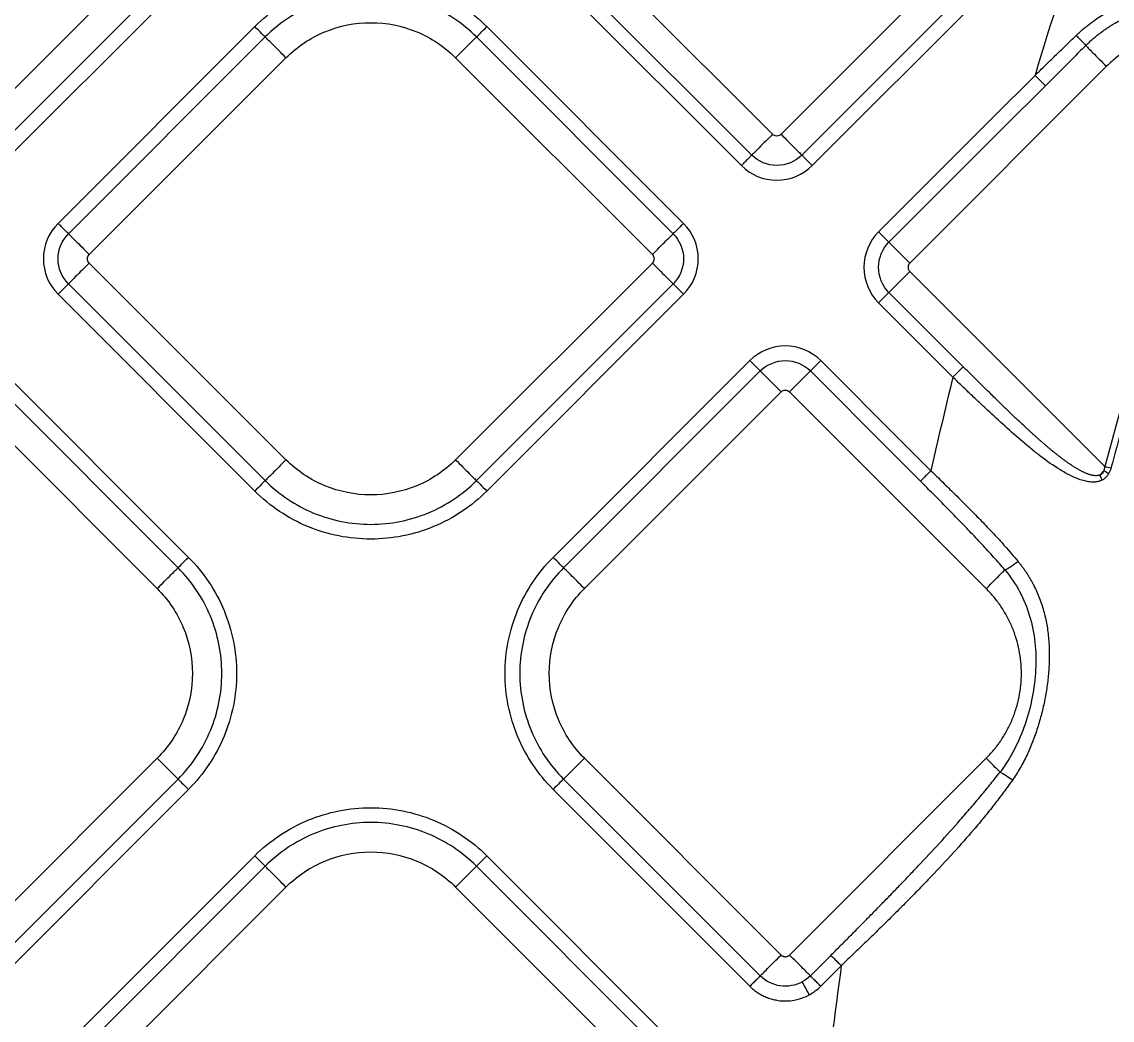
# Model space of a CAD drawing. Extents: x 525 to 613, y 487 to 635.
# Drawn here: x 576.06 to 579.712, y 548.177 to 551.52 of the extents above; entities that cross this region are included whole.
import ezdxf

# ---------------------------------------------------------------- set-up
doc = ezdxf.new("R2010")
doc.units = 0
doc.header["$MEASUREMENT"] = 0
doc.layers.add('1', color=4, linetype='Continuous')
doc.layers.add('STD TEST', color=3, linetype='Continuous')

# ---------------------------------------------------------------- blocks, each defined once
blk = doc.blocks.new('2023 VANGUARD')
at = {"layer": '1', "color": 3, "linetype": 'Continuous', "lineweight": 25}
for p, q in [((7.5823, -40.8893), (6.9235, -41.5481)), ((9.6147, -41.5482), (8.9559, -40.8893)), ((10.3018, -40.8893), (9.643, -41.5482)), ((6.9932, -41.6179), (7.652, -40.959)), ((8.8861, -40.9591), (9.545, -41.6179)), ((9.7127, -41.6179), (10.3715, -40.9591)), ((7.0281, -41.6527), (7.6869, -40.9939)), ((8.8513, -40.9939), (9.5101, -41.6528)), ((9.7476, -41.6528), (10.4064, -40.9939)), ((7.8805, -41.1874), (7.2216, -41.8463)), ((9.3166, -41.8463), (8.6578, -41.1874)), ((7.9153, -41.2223), (7.2565, -41.8811)), ((9.2817, -41.8811), (8.6229, -41.2223)), ((7.3262, -41.9509), (7.985, -41.292)), ((8.5532, -41.292), (9.212, -41.9509)), ((10.733, -41.3205), (10.0742, -41.9794)), ((10.4937, -41.3507), (10.3515, -41.4928)), ((10.5285, -41.3856), (10.3864, -41.5277)), ((10.3515, -41.4928), (9.9696, -41.8748)), ((10.3864, -41.5277), (10.0045, -41.9096)), ((7.985, -42.638), (7.3262, -41.9791)), ((9.212, -41.9791), (8.5532, -42.638)), ((10.0742, -42.0076), (10.7275, -42.6609)), ((7.2565, -42.0489), (7.9153, -42.7077)), ((8.6229, -42.7077), (9.2817, -42.0489)), ((7.2216, -42.0837), (7.8805, -42.7426)), ((8.6578, -42.7426), (9.3166, -42.0837)), ((10.0045, -42.0774), (10.1598, -42.2327)), ((9.9696, -42.1122), (10.125, -42.2676)), ((10.1598, -42.2327), (10.2534, -42.3263)), ((10.125, -42.2676), (10.2185, -42.3612)), ((7.6584, -42.9646), (6.9996, -42.3058)), ((9.5386, -42.3058), (8.8798, -42.9646)), ((10.0477, -42.5774), (9.7761, -42.3058)), ((7.6235, -42.9995), (6.9647, -42.3406)), ((9.5735, -42.3406), (8.9147, -42.9994)), ((10.0129, -42.6123), (9.7412, -42.3406)), ((6.895, -42.4104), (7.5538, -43.0692)), ((8.9844, -43.0692), (9.6432, -42.4103)), ((10.3303, -43.0692), (9.6715, -42.4103)), ((10.145, -42.6746), (10.0477, -42.5774)), ((10.1101, -42.7095), (10.0129, -42.6123)), ((7.5538, -43.6373), (6.895, -44.2962)), ((9.6432, -44.2961), (8.9844, -43.6373)), ((9.6715, -44.2961), (10.3303, -43.6373)), ((6.9647, -44.3659), (7.6235, -43.7071)), ((8.9147, -43.707), (9.5735, -44.3659)), ((6.9996, -44.4008), (7.6584, -43.7419)), ((8.8798, -43.7419), (9.5386, -44.4007)), ((7.8804, -43.9639), (7.2216, -44.6228)), ((9.3166, -44.6228), (8.6577, -43.9639)), ((7.9153, -43.9988), (7.2565, -44.6576)), ((9.2817, -44.6576), (8.6229, -43.9988)), ((7.3262, -44.7274), (7.985, -44.0685)), ((8.5531, -44.0685), (9.212, -44.7274)), ((9.7412, -44.3659), (9.8099, -44.2972)), ((9.7761, -44.4007), (9.8448, -44.332))]:
    blk.add_line(p, q, dxfattribs=at)
for points in [[(10.6594, -40.8282), (10.6015, -41.0021), (10.5463, -41.1763), (10.4937, -41.3507)], [(11.1734, -41.2345), (11.0047, -41.704), (10.856, -42.1795), (10.7275, -42.6609)], [(10.2186, -42.3612), (10.1931, -42.4656), (10.1686, -42.5701), (10.145, -42.6746)], [(10.7243, -42.6752), (10.7215, -42.6817), (10.7167, -42.6866), (10.7103, -42.6892)], [(10.7103, -42.6892), (10.7149, -42.6846), (10.7196, -42.6799), (10.7243, -42.6752)], [(10.7187, -42.7057), (10.7163, -42.7002), (10.7134, -42.6945), (10.7103, -42.6892)], [(10.7403, -42.6849), (10.7354, -42.6817), (10.7299, -42.6784), (10.7243, -42.6752)], [(10.7478, -42.6664), (10.7415, -42.6647), (10.7344, -42.6628), (10.7275, -42.6609)], [(9.8448, -44.332), (9.8113, -44.5762), (9.7825, -44.8204), (9.7583, -45.0645)], [(9.7412, -44.3659), (9.7331, -44.3739), (9.7241, -44.3807), (9.7141, -44.3861)], [(9.7377, -44.4294), (9.7518, -44.4217), (9.7646, -44.4122), (9.7761, -44.4007)]]:
    blk.add_open_spline(points, degree=3, dxfattribs=at)
for points, knots in [([(7.8805, -41.1874), (7.9313, -41.1366), (7.9923, -41.0958), (8.1252, -41.0408), (8.1972, -41.0265), (8.3411, -41.0265), (8.413, -41.0408), (8.5459, -41.0958), (8.6069, -41.1366), (8.6578, -41.1874)], [0, 0, 0, 0, 0.25, 0.25, 0.5, 0.5, 0.75, 0.75, 1, 1, 1, 1]), ([(8.6229, -41.2223), (8.5766, -41.176), (8.5211, -41.1389), (8.4001, -41.0888), (8.3346, -41.0758), (8.2036, -41.0758), (8.1381, -41.0888), (8.0171, -41.1389), (7.9616, -41.176), (7.9153, -41.2223)], [0, 0, 0, 0, 0.25, 0.25, 0.5, 0.5, 0.75, 0.75, 1, 1, 1, 1]), ([(10.6315, -41.2172), (10.6351, -41.2138), (10.6422, -41.207), (10.6532, -41.1973), (10.6644, -41.1879), (10.6759, -41.1788), (10.6877, -41.17), (10.7077, -41.1559), (10.7366, -41.1378), (10.7758, -41.1179), (10.8162, -41.1014), (10.8716, -41.0844), (10.9432, -41.073), (11.0154, -41.0764), (11.0704, -41.09), (11.11, -41.1064), (11.1455, -41.1287), (11.1705, -41.1541), (11.1853, -41.1775), (11.192, -41.1943), (11.1949, -41.2083), (11.1956, -41.2181), (11.1951, -41.2268), (11.1939, -41.2341), (11.1924, -41.2388), (11.1917, -41.2411)], [0, 0, 0, 0, 0.020871, 0.041709, 0.062531, 0.083354, 0.104194, 0.125068, 0.187387, 0.24964, 0.312364, 0.373896, 0.498092, 0.623071, 0.68676, 0.747971, 0.81371, 0.873646, 0.906473, 0.936641, 0.952774, 0.968298, 0.979196, 0.98971, 1, 1, 1, 1]), ([(10.6635, -41.251), (10.6668, -41.2478), (10.6734, -41.2414), (10.6837, -41.2321), (10.6941, -41.223), (10.7049, -41.2143), (10.7159, -41.2059), (10.7271, -41.1978), (10.7385, -41.19), (10.7502, -41.1826), (10.7621, -41.1755), (10.7741, -41.1687), (10.7913, -41.1598), (10.8183, -41.1473), (10.8538, -41.1344), (10.8928, -41.1242), (10.9177, -41.1201), (10.9303, -41.1186), (10.9305, -41.1186), (10.9308, -41.1186), (10.9312, -41.1185), (10.9317, -41.1185), (10.9323, -41.1184), (10.9331, -41.1183), (10.9339, -41.1182), (10.9349, -41.1181), (10.936, -41.118), (10.9372, -41.1179), (10.9385, -41.1178), (10.9399, -41.1176), (10.9414, -41.1175), (10.943, -41.1173), (10.9448, -41.1172), (10.9467, -41.1171), (10.9486, -41.1169), (10.9507, -41.1168), (10.9529, -41.1166), (10.9552, -41.1165), (10.9577, -41.1164), (10.9602, -41.1163), (10.9628, -41.1162), (10.9656, -41.1161), (10.9685, -41.1161), (10.9714, -41.116), (10.9745, -41.116), (10.9777, -41.116), (10.981, -41.1161), (10.9844, -41.1162), (10.988, -41.1163), (10.9916, -41.1164), (10.9953, -41.1166), (10.9992, -41.1169), (11.0031, -41.1172), (11.0072, -41.1176), (11.0114, -41.118), (11.0157, -41.1185), (11.0201, -41.119), (11.0245, -41.1197), (11.0291, -41.1204), (11.0338, -41.1212), (11.0385, -41.1221), (11.0434, -41.1231), (11.0483, -41.1242), (11.0533, -41.1254), (11.0583, -41.1268), (11.0635, -41.1282), (11.0687, -41.1298), (11.074, -41.1315), (11.0793, -41.1334), (11.0847, -41.1354), (11.0901, -41.1376), (11.0956, -41.14), (11.101, -41.1426), (11.1066, -41.1453), (11.1121, -41.1482), (11.1175, -41.1514), (11.123, -41.1548), (11.1284, -41.1584), (11.1337, -41.1622), (11.1389, -41.1663), (11.1439, -41.1706), (11.1488, -41.1752), (11.1536, -41.1801), (11.158, -41.1853), (11.1622, -41.1907), (11.1659, -41.1965), (11.1692, -41.2024), (11.1719, -41.2087), (11.1739, -41.2151), (11.1749, -41.2216), (11.175, -41.2282), (11.1739, -41.2324), (11.1734, -41.2345)], [0, 0, 0, 0, 0.022662, 0.045332, 0.068008, 0.090688, 0.11337, 0.136052, 0.158733, 0.181412, 0.204087, 0.22676, 0.24943, 0.299064, 0.373375, 0.435501, 0.498007, 0.498118, 0.498416, 0.498901, 0.499573, 0.500433, 0.50148, 0.502714, 0.504135, 0.505744, 0.50754, 0.509523, 0.511693, 0.51405, 0.516593, 0.519321, 0.522235, 0.525334, 0.528618, 0.532086, 0.535738, 0.539575, 0.543595, 0.5478, 0.552188, 0.556759, 0.561515, 0.566454, 0.571577, 0.576884, 0.582376, 0.588052, 0.593915, 0.599964, 0.6062, 0.612624, 0.619238, 0.626043, 0.63304, 0.640233, 0.647612, 0.655169, 0.662905, 0.670818, 0.678907, 0.687172, 0.695613, 0.70423, 0.713021, 0.721988, 0.731131, 0.74045, 0.749946, 0.759622, 0.769478, 0.779518, 0.789736, 0.80012, 0.81066, 0.821345, 0.832164, 0.843106, 0.854162, 0.865324, 0.876584, 0.887939, 0.899394, 0.91093, 0.922478, 0.933981, 0.94539, 0.956691, 0.967843, 0.978754, 0.989424, 1, 1, 1, 1]), ([(7.9153, -41.2223), (7.9139, -41.2209), (7.9096, -41.2166), (7.897, -41.2039), (7.8887, -41.1957), (7.8805, -41.1874)], [0, 0, 0, 0, 0.5, 0.5, 1, 1, 1, 1]), ([(7.985, -41.292), (8.0222, -41.2548), (8.0668, -41.2251), (8.164, -41.1848), (8.2165, -41.1744), (8.3217, -41.1744), (8.3743, -41.1848), (8.4714, -41.2251), (8.516, -41.2548), (8.5532, -41.292)], [0, 0, 0, 0, 0.25, 0.25, 0.5, 0.5, 0.75, 0.75, 1, 1, 1, 1]), ([(8.6229, -41.2223), (8.6243, -41.2209), (8.6286, -41.2166), (8.6413, -41.2039), (8.6495, -41.1957), (8.6578, -41.1874)], [0, 0, 0, 0, 0.5, 0.5, 1, 1, 1, 1]), ([(7.985, -41.292), (7.9768, -41.2838), (7.9685, -41.2755), (7.953, -41.26), (7.9457, -41.2527), (7.9331, -41.2401), (7.9277, -41.2347), (7.9195, -41.2265), (7.9167, -41.2237), (7.9153, -41.2223)], [0, 0, 0, 0, 0.25, 0.25, 0.5, 0.5, 0.75, 0.75, 1, 1, 1, 1]), ([(8.5532, -41.292), (8.5614, -41.2838), (8.5697, -41.2755), (8.5852, -41.26), (8.5925, -41.2527), (8.6051, -41.2401), (8.6105, -41.2347), (8.6187, -41.2265), (8.6215, -41.2237), (8.6229, -41.2223)], [0, 0, 0, 0, 0.25, 0.25, 0.5, 0.5, 0.75, 0.75, 1, 1, 1, 1]), ([(10.4937, -41.3507), (10.5049, -41.3398), (10.5275, -41.3178), (10.5618, -41.2846), (10.5965, -41.251), (10.6198, -41.2285), (10.6315, -41.2172)], [0, 0, 0, 0, 0.2449757, 0.4933003, 0.7449748, 1, 1, 1, 1]), ([(10.6315, -41.2172), (10.6352, -41.2208), (10.6389, -41.2247), (10.6462, -41.2322), (10.6497, -41.2358), (10.6556, -41.2421), (10.6581, -41.2448), (10.6618, -41.2489), (10.6629, -41.2503), (10.6635, -41.251)], [0, 0, 0, 0, 0.25, 0.25, 0.5, 0.5, 0.75, 0.75, 1, 1, 1, 1]), ([(11.1734, -41.2345), (11.1693, -41.2328), (11.1611, -41.2295), (11.1486, -41.2249), (11.1361, -41.2208), (11.1234, -41.2171), (11.1107, -41.2138), (11.0978, -41.211), (11.0848, -41.2085), (11.0717, -41.2065), (11.0432, -41.2031), (10.999, -41.2018), (10.9398, -41.2089), (10.8822, -41.2246), (10.8385, -41.2439), (10.8075, -41.2616), (10.7875, -41.2746), (10.7685, -41.2887), (10.7502, -41.304), (10.7387, -41.315), (10.733, -41.3205)], [0, 0, 0, 0, 0.027927, 0.05575, 0.083498, 0.111201, 0.138891, 0.166597, 0.194349, 0.222179, 0.250115, 0.375041, 0.500012, 0.624938, 0.74991, 0.800097, 0.850023, 0.899864, 0.949798, 1, 1, 1, 1]), ([(10.6635, -41.251), (10.6484, -41.2661), (10.6183, -41.296), (10.5733, -41.3409), (10.5434, -41.3707), (10.5285, -41.3856)], [0, 0, 0, 0, 0.33568, 0.66901, 1, 1, 1, 1]), ([(10.6635, -41.251), (10.665, -41.2525), (10.6679, -41.2554), (10.6762, -41.2637), (10.6816, -41.2691), (10.6941, -41.2817), (10.7013, -41.2888), (10.7167, -41.3042), (10.7248, -41.3124), (10.733, -41.3205)], [0, 0, 0, 0, 0.25, 0.25, 0.5, 0.5, 0.75, 0.75, 1, 1, 1, 1]), ([(11.1917, -41.2411), (11.1824, -41.2671), (11.1635, -41.32), (11.1352, -41.4011), (11.1062, -41.4851), (11.0767, -41.572), (11.0467, -41.662), (11.0163, -41.755), (10.9855, -41.851), (10.9501, -41.9637), (10.9106, -42.0921), (10.868, -42.2355), (10.8266, -42.3789), (10.7864, -42.5225), (10.7607, -42.6184), (10.7478, -42.6664)], [0, 0, 0, 0, 0.055464, 0.112947, 0.172446, 0.233954, 0.297469, 0.362986, 0.430498, 0.500001, 0.600307, 0.700456, 0.800451, 0.900298, 1, 1, 1, 1]), ([(10.4937, -41.3507), (10.4975, -41.3545), (10.5015, -41.3585), (10.5094, -41.3664), (10.5132, -41.3702), (10.5198, -41.3768), (10.5226, -41.3796), (10.5266, -41.3836), (10.5279, -41.3849), (10.5285, -41.3856)], [0, 0, 0, 0, 0.25, 0.25, 0.5, 0.5, 0.75, 0.75, 1, 1, 1, 1]), ([(9.6147, -41.5482), (9.6073, -41.5556), (9.5994, -41.5635), (9.5838, -41.579), (9.5762, -41.5866), (9.563, -41.5999), (9.5573, -41.6056), (9.549, -41.6139), (9.5463, -41.6166), (9.545, -41.6179)], [0, 0, 0, 0, 0.25, 0.25, 0.5, 0.5, 0.75, 0.75, 1, 1, 1, 1]), ([(9.643, -41.5482), (9.6393, -41.5519), (9.6341, -41.554), (9.6236, -41.554), (9.6184, -41.5519), (9.6147, -41.5482)], [0, 0, 0, 0, 0.5, 0.5, 1, 1, 1, 1]), ([(9.643, -41.5482), (9.6512, -41.5564), (9.6595, -41.5647), (9.675, -41.5802), (9.6823, -41.5875), (9.6949, -41.6001), (9.7003, -41.6055), (9.7085, -41.6137), (9.7113, -41.6165), (9.7127, -41.6179)], [0, 0, 0, 0, 0.25, 0.25, 0.5, 0.5, 0.75, 0.75, 1, 1, 1, 1]), ([(9.545, -41.6179), (9.5443, -41.6185), (9.543, -41.6198), (9.539, -41.6239), (9.5362, -41.6266), (9.5296, -41.6332), (9.5258, -41.637), (9.518, -41.6449), (9.5139, -41.6489), (9.5101, -41.6528)], [0, 0, 0, 0, 0.25, 0.25, 0.5, 0.5, 0.75, 0.75, 1, 1, 1, 1]), ([(9.7127, -41.6179), (9.6907, -41.6399), (9.6601, -41.6526), (9.5975, -41.6526), (9.5671, -41.64), (9.545, -41.6179)], [0, 0, 0, 0, 0.5, 0.5, 1, 1, 1, 1]), ([(9.7476, -41.6528), (9.7438, -41.6489), (9.7397, -41.6449), (9.7318, -41.637), (9.728, -41.6332), (9.7214, -41.6266), (9.7187, -41.6239), (9.7146, -41.6198), (9.7133, -41.6185), (9.7127, -41.6179)], [0, 0, 0, 0, 0.25, 0.25, 0.5, 0.5, 0.75, 0.75, 1, 1, 1, 1]), ([(9.5101, -41.6528), (9.5415, -41.6841), (9.5844, -41.7019), (9.6731, -41.7019), (9.7165, -41.6839), (9.7476, -41.6528)], [0, 0, 0, 0, 0.5, 0.5, 1, 1, 1, 1]), ([(7.2216, -41.8463), (7.1903, -41.8776), (7.1725, -41.9206), (7.1724, -42.0093), (7.1905, -42.0526), (7.2216, -42.0837)], [0, 0, 0, 0, 0.5, 0.5, 1, 1, 1, 1]), ([(7.2565, -41.8811), (7.2559, -41.8805), (7.2546, -41.8792), (7.2505, -41.8752), (7.2477, -41.8724), (7.2412, -41.8658), (7.2373, -41.862), (7.2295, -41.8541), (7.2254, -41.8501), (7.2216, -41.8463)], [0, 0, 0, 0, 0.25, 0.25, 0.5, 0.5, 0.75, 0.75, 1, 1, 1, 1]), ([(9.3166, -41.8463), (9.3128, -41.8501), (9.3087, -41.8541), (9.3009, -41.862), (9.2971, -41.8658), (9.2905, -41.8724), (9.2877, -41.8752), (9.2837, -41.8792), (9.2824, -41.8805), (9.2817, -41.8811)], [0, 0, 0, 0, 0.25, 0.25, 0.5, 0.5, 0.75, 0.75, 1, 1, 1, 1]), ([(9.3166, -42.0837), (9.348, -42.0524), (9.3658, -42.0094), (9.3658, -41.9207), (9.3477, -41.8774), (9.3166, -41.8463)], [0, 0, 0, 0, 0.5, 0.5, 1, 1, 1, 1]), ([(7.2565, -42.0489), (7.2345, -42.0269), (7.2217, -41.9963), (7.2218, -41.9336), (7.2343, -41.9033), (7.2565, -41.8811)], [0, 0, 0, 0, 0.5, 0.5, 1, 1, 1, 1]), ([(7.2565, -41.8811), (7.2579, -41.8825), (7.2607, -41.8853), (7.2689, -41.8935), (7.2742, -41.8989), (7.2869, -41.9115), (7.2941, -41.9188), (7.3097, -41.9343), (7.3179, -41.9426), (7.3262, -41.9509)], [0, 0, 0, 0, 0.25, 0.25, 0.5, 0.5, 0.75, 0.75, 1, 1, 1, 1]), ([(9.212, -41.9509), (9.2203, -41.9426), (9.2285, -41.9343), (9.2441, -41.9188), (9.2513, -41.9115), (9.264, -41.8989), (9.2693, -41.8935), (9.2775, -41.8853), (9.2804, -41.8825), (9.2817, -41.8811)], [0, 0, 0, 0, 0.25, 0.25, 0.5, 0.5, 0.75, 0.75, 1, 1, 1, 1]), ([(9.2817, -41.8811), (9.3037, -41.9031), (9.3165, -41.9337), (9.3165, -41.9964), (9.3039, -42.0267), (9.2817, -42.0489)], [0, 0, 0, 0, 0.5, 0.5, 1, 1, 1, 1]), ([(9.9696, -41.8748), (9.9382, -41.9061), (9.9204, -41.9491), (9.9204, -42.0378), (9.9385, -42.0811), (9.9696, -42.1122)], [0, 0, 0, 0, 0.5, 0.5, 1, 1, 1, 1]), ([(10.0045, -41.9096), (10.0038, -41.909), (10.0025, -41.9077), (9.9985, -41.9037), (9.9957, -41.9009), (9.9891, -41.8943), (9.9853, -41.8905), (9.9774, -41.8826), (9.9734, -41.8786), (9.9696, -41.8748)], [0, 0, 0, 0, 0.25, 0.25, 0.5, 0.5, 0.75, 0.75, 1, 1, 1, 1]), ([(10.0045, -42.0774), (9.9825, -42.0554), (9.9697, -42.0248), (9.9697, -41.9621), (9.9823, -41.9318), (10.0045, -41.9096)], [0, 0, 0, 0, 0.5, 0.5, 1, 1, 1, 1]), ([(10.0742, -41.9794), (10.0668, -41.972), (10.0589, -41.9641), (10.0433, -41.9485), (10.0357, -41.9409), (10.0224, -41.9276), (10.0168, -41.922), (10.0085, -41.9136), (10.0058, -41.9109), (10.0045, -41.9096)], [0, 0, 0, 0, 0.25, 0.25, 0.5, 0.5, 0.75, 0.75, 1, 1, 1, 1]), ([(7.3262, -41.9791), (7.3225, -41.9754), (7.3203, -41.9702), (7.3203, -41.9598), (7.3225, -41.9546), (7.3262, -41.9509)], [0, 0, 0, 0, 0.5, 0.5, 1, 1, 1, 1]), ([(9.212, -41.9509), (9.2157, -41.9546), (9.2179, -41.9598), (9.2179, -41.9702), (9.2157, -41.9754), (9.212, -41.9791)], [0, 0, 0, 0, 0.5, 0.5, 1, 1, 1, 1]), ([(7.3262, -41.9791), (7.3179, -41.9874), (7.3097, -41.9957), (7.2941, -42.0112), (7.2869, -42.0185), (7.2742, -42.0311), (7.2689, -42.0365), (7.2607, -42.0447), (7.2579, -42.0475), (7.2565, -42.0489)], [0, 0, 0, 0, 0.25, 0.25, 0.5, 0.5, 0.75, 0.75, 1, 1, 1, 1]), ([(9.212, -41.9791), (9.2194, -41.9865), (9.2273, -41.9944), (9.2429, -42.01), (9.2505, -42.0176), (9.2638, -42.0309), (9.2694, -42.0365), (9.2777, -42.0449), (9.2804, -42.0476), (9.2817, -42.0489)], [0, 0, 0, 0, 0.25, 0.25, 0.5, 0.5, 0.75, 0.75, 1, 1, 1, 1]), ([(10.0742, -41.9794), (10.0736, -41.98), (10.0724, -41.9813), (10.071, -41.9835), (10.0696, -41.9862), (10.0686, -41.9896), (10.0682, -41.9935), (10.0686, -41.9974), (10.0697, -42.0012), (10.0715, -42.0047), (10.0733, -42.0067), (10.0742, -42.0076)], [0, 0, 0, 0, 0.083478, 0.166388, 0.250171, 0.374789, 0.500105, 0.62472, 0.750039, 0.874841, 1, 1, 1, 1]), ([(10.0045, -42.0774), (10.0058, -42.0761), (10.0085, -42.0734), (10.0168, -42.065), (10.0224, -42.0594), (10.0357, -42.0461), (10.0433, -42.0385), (10.0589, -42.023), (10.0668, -42.015), (10.0742, -42.0076)], [0, 0, 0, 0, 0.25, 0.25, 0.5, 0.5, 0.75, 0.75, 1, 1, 1, 1]), ([(7.2216, -42.0837), (7.2254, -42.0799), (7.2295, -42.0759), (7.2373, -42.068), (7.2412, -42.0642), (7.2477, -42.0576), (7.2505, -42.0548), (7.2546, -42.0508), (7.2559, -42.0495), (7.2565, -42.0489)], [0, 0, 0, 0, 0.25, 0.25, 0.5, 0.5, 0.75, 0.75, 1, 1, 1, 1]), ([(9.2817, -42.0489), (9.2824, -42.0495), (9.2837, -42.0508), (9.2877, -42.0548), (9.2905, -42.0576), (9.2971, -42.0642), (9.3009, -42.068), (9.3087, -42.0759), (9.3128, -42.0799), (9.3166, -42.0837)], [0, 0, 0, 0, 0.25, 0.25, 0.5, 0.5, 0.75, 0.75, 1, 1, 1, 1]), ([(9.9696, -42.1122), (9.9734, -42.1084), (9.9774, -42.1044), (9.9853, -42.0965), (9.9891, -42.0927), (9.9957, -42.0861), (9.9985, -42.0834), (10.0025, -42.0793), (10.0038, -42.078), (10.0045, -42.0774)], [0, 0, 0, 0, 0.25, 0.25, 0.5, 0.5, 0.75, 0.75, 1, 1, 1, 1]), ([(9.7761, -42.3058), (9.7447, -42.2744), (9.7017, -42.2566), (9.6131, -42.2566), (9.5697, -42.2746), (9.5386, -42.3058)], [0, 0, 0, 0, 0.5, 0.5, 1, 1, 1, 1]), ([(9.5386, -42.3058), (9.5424, -42.3096), (9.5465, -42.3136), (9.5543, -42.3215), (9.5582, -42.3253), (9.5647, -42.3319), (9.5675, -42.3346), (9.5716, -42.3387), (9.5729, -42.34), (9.5735, -42.3406)], [0, 0, 0, 0, 0.25, 0.25, 0.5, 0.5, 0.75, 0.75, 1, 1, 1, 1]), ([(9.5735, -42.3406), (9.5955, -42.3186), (9.6261, -42.3059), (9.6887, -42.3059), (9.7191, -42.3185), (9.7412, -42.3406)], [0, 0, 0, 0, 0.5, 0.5, 1, 1, 1, 1]), ([(9.7412, -42.3406), (9.7418, -42.34), (9.7431, -42.3387), (9.7472, -42.3346), (9.75, -42.3319), (9.7565, -42.3253), (9.7604, -42.3215), (9.7682, -42.3136), (9.7723, -42.3096), (9.7761, -42.3058)], [0, 0, 0, 0, 0.25, 0.25, 0.5, 0.5, 0.75, 0.75, 1, 1, 1, 1]), ([(9.6432, -42.4103), (9.6349, -42.4021), (9.6267, -42.3938), (9.6111, -42.3783), (9.6039, -42.371), (9.5912, -42.3584), (9.5859, -42.353), (9.5777, -42.3448), (9.5749, -42.342), (9.5735, -42.3406)], [0, 0, 0, 0, 0.25, 0.25, 0.5, 0.5, 0.75, 0.75, 1, 1, 1, 1]), ([(9.7412, -42.3406), (9.7398, -42.342), (9.737, -42.3448), (9.7288, -42.353), (9.7234, -42.3584), (9.7108, -42.371), (9.7036, -42.3783), (9.688, -42.3938), (9.6798, -42.4021), (9.6715, -42.4103)], [0, 0, 0, 0, 0.25, 0.25, 0.5, 0.5, 0.75, 0.75, 1, 1, 1, 1]), ([(10.2534, -42.3263), (10.2528, -42.3269), (10.2515, -42.3282), (10.2474, -42.3323), (10.2447, -42.3351), (10.2381, -42.3417), (10.2343, -42.3455), (10.2264, -42.3533), (10.2223, -42.3574), (10.2185, -42.3612)], [0, 0, 0, 0, 0.25, 0.25, 0.5, 0.5, 0.75, 0.75, 1, 1, 1, 1]), ([(10.7187, -42.7057), (10.7174, -42.7064), (10.7148, -42.7077), (10.7107, -42.7092), (10.7063, -42.7105), (10.7018, -42.7115), (10.6971, -42.7122), (10.6922, -42.7126), (10.6872, -42.7127), (10.6778, -42.7123), (10.6637, -42.7102), (10.6457, -42.7051), (10.6277, -42.6981), (10.6108, -42.6902), (10.5937, -42.6811), (10.5608, -42.6615), (10.5244, -42.6359), (10.4836, -42.6036), (10.4434, -42.5701), (10.393, -42.5259), (10.3449, -42.4815), (10.3061, -42.445), (10.277, -42.4175), (10.2474, -42.3891), (10.2281, -42.3705), (10.2185, -42.3612)], [0, 0, 0, 0, 0.007148, 0.014437, 0.021909, 0.029599, 0.037542, 0.045768, 0.054305, 0.063177, 0.092873, 0.126186, 0.156549, 0.188982, 0.218847, 0.25177, 0.376275, 0.43366, 0.500692, 0.625501, 0.750385, 0.808148, 0.874951, 0.937571, 1, 1, 1, 1]), ([(10.7103, -42.6892), (10.7093, -42.6896), (10.7071, -42.6903), (10.7038, -42.6909), (10.7003, -42.6913), (10.6968, -42.6914), (10.6931, -42.6911), (10.6894, -42.6907), (10.6856, -42.69), (10.6818, -42.6891), (10.6779, -42.6881), (10.6741, -42.6869), (10.6702, -42.6855), (10.6663, -42.684), (10.6624, -42.6824), (10.6585, -42.6807), (10.6547, -42.6788), (10.6508, -42.6769), (10.647, -42.6749), (10.6431, -42.6729), (10.6393, -42.6707), (10.6355, -42.6685), (10.6316, -42.6663), (10.6278, -42.6639), (10.624, -42.6616), (10.6202, -42.6591), (10.6164, -42.6567), (10.6127, -42.6541), (10.6089, -42.6516), (10.6051, -42.649), (10.6014, -42.6463), (10.5977, -42.6436), (10.5939, -42.6409), (10.5902, -42.6382), (10.5865, -42.6355), (10.5828, -42.6327), (10.5792, -42.6299), (10.5755, -42.6271), (10.5718, -42.6242), (10.5682, -42.6214), (10.5645, -42.6185), (10.5609, -42.6156), (10.5573, -42.6127), (10.5537, -42.6098), (10.55, -42.6068), (10.5464, -42.6038), (10.5428, -42.6009), (10.5393, -42.5979), (10.5357, -42.5948), (10.5321, -42.5918), (10.5285, -42.5887), (10.525, -42.5857), (10.5214, -42.5826), (10.5178, -42.5795), (10.5143, -42.5764), (10.5107, -42.5733), (10.5072, -42.5702), (10.5036, -42.567), (10.5001, -42.5639), (10.4966, -42.5607), (10.493, -42.5575), (10.4895, -42.5543), (10.486, -42.5512), (10.4825, -42.548), (10.4789, -42.5447), (10.4754, -42.5415), (10.4719, -42.5383), (10.4604, -42.5278), (10.4411, -42.5098), (10.414, -42.4841), (10.387, -42.4581), (10.3638, -42.4356), (10.337, -42.4093), (10.3103, -42.3829), (10.28, -42.3528), (10.2622, -42.3351), (10.2534, -42.3263)], [0, 0, 0, 0, 0.005795, 0.011726, 0.01782, 0.024086, 0.030522, 0.037112, 0.043835, 0.050661, 0.057582, 0.064611, 0.071739, 0.078955, 0.086246, 0.093599, 0.100999, 0.10843, 0.115888, 0.123388, 0.130926, 0.138502, 0.146114, 0.153759, 0.161434, 0.169138, 0.176867, 0.184619, 0.19239, 0.200178, 0.207979, 0.215789, 0.223605, 0.231424, 0.239245, 0.247069, 0.254899, 0.262734, 0.270574, 0.278419, 0.28627, 0.294126, 0.301988, 0.309856, 0.317729, 0.325609, 0.333494, 0.341386, 0.349283, 0.357187, 0.365096, 0.373012, 0.380934, 0.388861, 0.396795, 0.404735, 0.41268, 0.420631, 0.428588, 0.436551, 0.444519, 0.452493, 0.460472, 0.468456, 0.476446, 0.48444, 0.492439, 0.500444, 0.562636, 0.62504, 0.687565, 0.750117, 0.786781, 0.875034, 0.937476, 1, 1, 1, 1]), ([(9.6432, -42.4103), (9.6469, -42.4066), (9.6521, -42.4045), (9.6626, -42.4045), (9.6678, -42.4066), (9.6715, -42.4103)], [0, 0, 0, 0, 0.5, 0.5, 1, 1, 1, 1]), ([(7.985, -42.638), (7.9768, -42.6462), (7.9685, -42.6545), (7.953, -42.67), (7.9457, -42.6773), (7.9331, -42.6899), (7.9277, -42.6953), (7.9195, -42.7035), (7.9167, -42.7063), (7.9153, -42.7077)], [0, 0, 0, 0, 0.25, 0.25, 0.5, 0.5, 0.75, 0.75, 1, 1, 1, 1]), ([(8.5532, -42.638), (8.516, -42.6752), (8.4714, -42.7049), (8.3743, -42.7452), (8.3217, -42.7556), (8.2165, -42.7556), (8.164, -42.7452), (8.0668, -42.7049), (8.0222, -42.6752), (7.985, -42.638)], [0, 0, 0, 0, 0.25, 0.25, 0.5, 0.5, 0.75, 0.75, 1, 1, 1, 1]), ([(8.5532, -42.638), (8.5614, -42.6462), (8.5697, -42.6545), (8.5852, -42.67), (8.5925, -42.6773), (8.6051, -42.6899), (8.6105, -42.6953), (8.6187, -42.7035), (8.6215, -42.7063), (8.6229, -42.7077)], [0, 0, 0, 0, 0.25, 0.25, 0.5, 0.5, 0.75, 0.75, 1, 1, 1, 1]), ([(10.1449, -42.6746), (10.1411, -42.6784), (10.1371, -42.6825), (10.1292, -42.6904), (10.1254, -42.6942), (10.1188, -42.7008), (10.1161, -42.7035), (10.112, -42.7076), (10.1107, -42.7089), (10.1101, -42.7095)], [0, 0, 0, 0, 0.25, 0.25, 0.5, 0.5, 0.75, 0.75, 1, 1, 1, 1]), ([(10.145, -42.6746), (10.1516, -42.6811), (10.1649, -42.694), (10.1846, -42.7132), (10.204, -42.7321), (10.223, -42.7509), (10.2417, -42.7694), (10.26, -42.7877), (10.2779, -42.8057), (10.3026, -42.8308), (10.3328, -42.862), (10.365, -42.8963), (10.3922, -42.9263), (10.4152, -42.9524), (10.4297, -42.9698), (10.4369, -42.9783)], [0, 0, 0, 0, 0.065682, 0.130473, 0.194353, 0.257308, 0.319321, 0.380378, 0.440467, 0.499573, 0.630016, 0.749593, 0.83624, 0.919713, 1, 1, 1, 1]), ([(10.7403, -42.6849), (10.7395, -42.6862), (10.7379, -42.6887), (10.7353, -42.6922), (10.7324, -42.6955), (10.7293, -42.6985), (10.726, -42.7012), (10.7225, -42.7037), (10.72, -42.705), (10.7187, -42.7057)], [0, 0, 0, 0, 0.145897, 0.289124, 0.430657, 0.5715, 0.712672, 0.85518, 1, 1, 1, 1]), ([(10.7243, -42.6752), (10.7247, -42.6741), (10.7256, -42.672), (10.7265, -42.6685), (10.7271, -42.6648), (10.7274, -42.6623), (10.7275, -42.6609)], [0, 0, 0, 0, 0.230274, 0.472515, 0.728569, 1, 1, 1, 1]), ([(10.7478, -42.6664), (10.7473, -42.6681), (10.7464, -42.6714), (10.7446, -42.6761), (10.7426, -42.6807), (10.741, -42.6835), (10.7403, -42.6849)], [0, 0, 0, 0, 0.261849, 0.514897, 0.760469, 1, 1, 1, 1]), ([(7.9153, -42.7077), (7.9139, -42.7091), (7.9096, -42.7134), (7.897, -42.726), (7.8887, -42.7343), (7.8805, -42.7426)], [0, 0, 0, 0, 0.5, 0.5, 1, 1, 1, 1]), ([(7.9153, -42.7077), (7.9616, -42.754), (8.0171, -42.7911), (8.1381, -42.8412), (8.2036, -42.8542), (8.3346, -42.8542), (8.4001, -42.8412), (8.5211, -42.7911), (8.5766, -42.754), (8.6229, -42.7077)], [0, 0, 0, 0, 0.25, 0.25, 0.5, 0.5, 0.75, 0.75, 1, 1, 1, 1]), ([(8.6229, -42.7077), (8.6243, -42.7091), (8.6286, -42.7134), (8.6413, -42.726), (8.6495, -42.7343), (8.6578, -42.7426)], [0, 0, 0, 0, 0.5, 0.5, 1, 1, 1, 1]), ([(10.3928, -43.0066), (10.3866, -42.9995), (10.3742, -42.9851), (10.3551, -42.9637), (10.3357, -42.9423), (10.3158, -42.9208), (10.2957, -42.8993), (10.2752, -42.8777), (10.2495, -42.851), (10.2187, -42.8192), (10.1827, -42.7825), (10.1465, -42.746), (10.1222, -42.7217), (10.1101, -42.7095)], [0, 0, 0, 0, 0.06967, 0.139907, 0.210722, 0.282124, 0.354125, 0.426734, 0.49996, 0.624909, 0.749868, 0.874883, 1, 1, 1, 1]), ([(8.6578, -42.7426), (8.6069, -42.7934), (8.5459, -42.8342), (8.413, -42.8892), (8.3411, -42.9035), (8.1972, -42.9035), (8.1252, -42.8892), (7.9923, -42.8342), (7.9313, -42.7934), (7.8805, -42.7426)], [0, 0, 0, 0, 0.25, 0.25, 0.5, 0.5, 0.75, 0.75, 1, 1, 1, 1]), ([(7.6235, -42.9995), (7.6249, -42.9981), (7.6293, -42.9938), (7.6419, -42.9811), (7.6501, -42.9729), (7.6584, -42.9646)], [0, 0, 0, 0, 0.5, 0.5, 1, 1, 1, 1]), ([(7.6584, -42.9646), (7.7093, -43.0155), (7.75, -43.0765), (7.8051, -43.2094), (7.8194, -43.2813), (7.8194, -43.4252), (7.8051, -43.4971), (7.75, -43.6301), (7.7093, -43.691), (7.6584, -43.7419)], [0, 0, 0, 0, 0.25, 0.25, 0.5, 0.5, 0.75, 0.75, 1, 1, 1, 1]), ([(8.8798, -43.7419), (8.8289, -43.691), (8.7882, -43.63), (8.7331, -43.4971), (8.7188, -43.4252), (8.7188, -43.2813), (8.7331, -43.2094), (8.7882, -43.0764), (8.8289, -43.0155), (8.8798, -42.9646)], [0, 0, 0, 0, 0.25, 0.25, 0.5, 0.5, 0.75, 0.75, 1, 1, 1, 1]), ([(8.9147, -42.9994), (8.9133, -42.9981), (8.9089, -42.9937), (8.8963, -42.9811), (8.8881, -42.9729), (8.8798, -42.9646)], [0, 0, 0, 0, 0.5, 0.5, 1, 1, 1, 1]), ([(10.4369, -42.9783), (10.4333, -42.9814), (10.4293, -42.9846), (10.421, -42.9908), (10.4168, -42.9938), (10.4087, -42.999), (10.4049, -43.0012), (10.3981, -43.0047), (10.3952, -43.0059), (10.3928, -43.0066)], [0, 0, 0, 0, 0.25, 0.25, 0.5, 0.5, 0.75, 0.75, 1, 1, 1, 1]), ([(10.4369, -42.9783), (10.4394, -42.9815), (10.4445, -42.9877), (10.4518, -42.9973), (10.4588, -43.007), (10.4655, -43.017), (10.4719, -43.0271), (10.4781, -43.0375), (10.484, -43.048), (10.4952, -43.0693), (10.5099, -43.1025), (10.5246, -43.1486), (10.5348, -43.1963), (10.5404, -43.2447), (10.5421, -43.2939), (10.5401, -43.3429), (10.535, -43.3919), (10.5269, -43.4404), (10.5161, -43.4884), (10.5025, -43.5359), (10.4864, -43.582), (10.4703, -43.6195), (10.4559, -43.6483), (10.4441, -43.6698), (10.4316, -43.6905), (10.4226, -43.7037), (10.4181, -43.7102)], [0, 0, 0, 0, 0.015684, 0.031341, 0.046981, 0.062612, 0.078245, 0.09389, 0.109557, 0.125257, 0.187748, 0.250879, 0.312575, 0.376199, 0.438068, 0.501286, 0.563474, 0.626092, 0.688634, 0.751049, 0.814497, 0.8751, 0.90695, 0.93834, 0.969334, 1, 1, 1, 1]), ([(7.5538, -43.0692), (7.5621, -43.0609), (7.5703, -43.0527), (7.5859, -43.0371), (7.5931, -43.0299), (7.6058, -43.0172), (7.6111, -43.0119), (7.6193, -43.0037), (7.6222, -43.0009), (7.6235, -42.9995)], [0, 0, 0, 0, 0.25, 0.25, 0.5, 0.5, 0.75, 0.75, 1, 1, 1, 1]), ([(7.6235, -43.7071), (7.6698, -43.6607), (7.7069, -43.6052), (7.7571, -43.4842), (7.7701, -43.4188), (7.7701, -43.2878), (7.7571, -43.2223), (7.7069, -43.1013), (7.6698, -43.0458), (7.6235, -42.9995)], [0, 0, 0, 0, 0.25, 0.25, 0.5, 0.5, 0.75, 0.75, 1, 1, 1, 1]), ([(8.9147, -42.9994), (8.8683, -43.0458), (8.8313, -43.1013), (8.7811, -43.2223), (8.7681, -43.2877), (8.7681, -43.4187), (8.7811, -43.4842), (8.8313, -43.6052), (8.8683, -43.6607), (8.9147, -43.707)], [0, 0, 0, 0, 0.25, 0.25, 0.5, 0.5, 0.75, 0.75, 1, 1, 1, 1]), ([(8.9844, -43.0692), (8.9761, -43.0609), (8.9678, -43.0526), (8.9523, -43.0371), (8.945, -43.0298), (8.9324, -43.0172), (8.927, -43.0118), (8.9189, -43.0036), (8.916, -43.0008), (8.9147, -42.9994)], [0, 0, 0, 0, 0.25, 0.25, 0.5, 0.5, 0.75, 0.75, 1, 1, 1, 1]), ([(10.3303, -43.0692), (10.3431, -43.0564), (10.3559, -43.0436), (10.3778, -43.0217), (10.3869, -43.0126), (10.3928, -43.0066)], [0, 0, 0, 0, 0.5, 0.5, 1, 1, 1, 1]), ([(10.3928, -43.0066), (10.4119, -43.0292), (10.4283, -43.0533), (10.4559, -43.1049), (10.4672, -43.1327), (10.4927, -43.2183), (10.4988, -43.2799), (10.4942, -43.3718), (10.4904, -43.4025), (10.4786, -43.4635), (10.4705, -43.4939), (10.4405, -43.5815), (10.4131, -43.6355), (10.3765, -43.6835)], [0, 0, 0, 0, 0.125, 0.125, 0.25, 0.25, 0.5, 0.5, 0.625, 0.625, 0.75, 0.75, 1, 1, 1, 1]), ([(7.5538, -43.0692), (7.591, -43.1064), (7.6208, -43.1509), (7.661, -43.2481), (7.6715, -43.3007), (7.6715, -43.4059), (7.661, -43.4584), (7.6208, -43.5556), (7.591, -43.6001), (7.5538, -43.6373)], [0, 0, 0, 0, 0.25, 0.25, 0.5, 0.5, 0.75, 0.75, 1, 1, 1, 1]), ([(8.9844, -43.6373), (8.9472, -43.6001), (8.9174, -43.5556), (8.8772, -43.4584), (8.8667, -43.4058), (8.8667, -43.3006), (8.8772, -43.2481), (8.9174, -43.1509), (8.9472, -43.1064), (8.9844, -43.0692)], [0, 0, 0, 0, 0.25, 0.25, 0.5, 0.5, 0.75, 0.75, 1, 1, 1, 1]), ([(10.3303, -43.6373), (10.3334, -43.6342), (10.3395, -43.6279), (10.3484, -43.6182), (10.3569, -43.6081), (10.365, -43.5979), (10.3729, -43.5873), (10.3853, -43.5693), (10.4011, -43.5429), (10.418, -43.5072), (10.4313, -43.47), (10.4441, -43.419), (10.4506, -43.3532), (10.4441, -43.2875), (10.4313, -43.2364), (10.418, -43.1993), (10.4011, -43.1636), (10.3842, -43.1353), (10.3691, -43.1138), (10.3569, -43.0983), (10.3441, -43.0833), (10.3349, -43.0739), (10.3303, -43.0692)], [0, 0, 0, 0, 0.020878, 0.041713, 0.062527, 0.083344, 0.104185, 0.125072, 0.187569, 0.2501, 0.312596, 0.375127, 0.500003, 0.62488, 0.687376, 0.749907, 0.812404, 0.874935, 0.906232, 0.937459, 0.968689, 1, 1, 1, 1]), ([(7.5538, -43.6373), (7.5621, -43.6456), (7.5703, -43.6539), (7.5859, -43.6694), (7.5931, -43.6767), (7.6058, -43.6893), (7.6111, -43.6947), (7.6193, -43.7029), (7.6222, -43.7057), (7.6235, -43.7071)], [0, 0, 0, 0, 0.25, 0.25, 0.5, 0.5, 0.75, 0.75, 1, 1, 1, 1]), ([(8.9844, -43.6373), (8.9761, -43.6456), (8.9678, -43.6538), (8.9523, -43.6694), (8.945, -43.6766), (8.9324, -43.6893), (8.927, -43.6946), (8.9189, -43.7028), (8.916, -43.7056), (8.9147, -43.707)], [0, 0, 0, 0, 0.25, 0.25, 0.5, 0.5, 0.75, 0.75, 1, 1, 1, 1]), ([(10.3765, -43.6835), (10.3701, -43.6771), (10.3628, -43.6698), (10.3471, -43.6541), (10.3387, -43.6457), (10.3303, -43.6373)], [0, 0, 0, 0, 0.5, 0.5, 1, 1, 1, 1]), ([(7.6235, -43.7071), (7.6249, -43.7084), (7.6293, -43.7128), (7.6419, -43.7254), (7.6501, -43.7336), (7.6584, -43.7419)], [0, 0, 0, 0, 0.5, 0.5, 1, 1, 1, 1]), ([(8.9147, -43.707), (8.9133, -43.7084), (8.9089, -43.7127), (8.8963, -43.7254), (8.8881, -43.7336), (8.8798, -43.7419)], [0, 0, 0, 0, 0.5, 0.5, 1, 1, 1, 1]), ([(9.8099, -44.2972), (9.8195, -44.2876), (9.8388, -44.2683), (9.8677, -44.2392), (9.8967, -44.21), (9.9259, -44.1804), (9.9552, -44.1507), (9.9846, -44.1207), (10.014, -44.0905), (10.0435, -44.0599), (10.0731, -44.0291), (10.1166, -43.9833), (10.1738, -43.9219), (10.2324, -43.8567), (10.2786, -43.8034), (10.3127, -43.763), (10.3453, -43.7232), (10.3662, -43.6966), (10.3765, -43.6835)], [0, 0, 0, 0, 0.04861, 0.097516, 0.146722, 0.196232, 0.246048, 0.296176, 0.346617, 0.397375, 0.448455, 0.499858, 0.624196, 0.749878, 0.814859, 0.878201, 0.939913, 1, 1, 1, 1]), ([(10.4181, -43.7102), (10.4132, -43.7171), (10.4034, -43.7309), (10.3882, -43.7515), (10.3727, -43.7722), (10.3567, -43.7929), (10.3403, -43.8137), (10.3234, -43.8345), (10.3062, -43.8554), (10.2725, -43.8953), (10.2198, -43.9548), (10.1582, -44.0207), (10.1054, -44.0755), (10.0634, -44.1182), (10.0208, -44.1609), (9.9775, -44.2036), (9.9337, -44.2464), (9.8894, -44.2892), (9.8597, -44.3177), (9.8448, -44.332)], [0, 0, 0, 0, 0.030052, 0.06045, 0.091199, 0.122302, 0.153761, 0.185579, 0.217757, 0.250298, 0.371546, 0.500347, 0.570364, 0.640866, 0.711839, 0.783261, 0.855112, 0.927367, 1, 1, 1, 1]), ([(10.3765, -43.6835), (10.3823, -43.6864), (10.3895, -43.6906), (10.4044, -43.7001), (10.4119, -43.7054), (10.4181, -43.7102)], [0, 0, 0, 0, 0.5, 0.5, 1, 1, 1, 1]), ([(7.8804, -43.9639), (7.9313, -43.9131), (7.9923, -43.8723), (8.1252, -43.8173), (8.1971, -43.803), (8.341, -43.803), (8.4129, -43.8173), (8.5459, -43.8723), (8.6069, -43.9131), (8.6577, -43.9639)], [0, 0, 0, 0, 0.25, 0.25, 0.5, 0.5, 0.75, 0.75, 1, 1, 1, 1]), ([(8.6229, -43.9988), (8.5766, -43.9525), (8.5211, -43.9154), (8.4, -43.8653), (8.3346, -43.8523), (8.2036, -43.8523), (8.1381, -43.8653), (8.0171, -43.9154), (7.9616, -43.9525), (7.9153, -43.9988)], [0, 0, 0, 0, 0.25, 0.25, 0.5, 0.5, 0.75, 0.75, 1, 1, 1, 1]), ([(7.9153, -43.9988), (7.9139, -43.9974), (7.9096, -43.9931), (7.8969, -43.9805), (7.8887, -43.9722), (7.8804, -43.9639)], [0, 0, 0, 0, 0.5, 0.5, 1, 1, 1, 1]), ([(7.985, -44.0685), (8.0222, -44.0313), (8.0668, -44.0016), (8.1639, -43.9613), (8.2165, -43.9509), (8.3217, -43.9509), (8.3742, -43.9613), (8.4714, -44.0016), (8.516, -44.0313), (8.5531, -44.0685)], [0, 0, 0, 0, 0.25, 0.25, 0.5, 0.5, 0.75, 0.75, 1, 1, 1, 1]), ([(8.6229, -43.9988), (8.6242, -43.9974), (8.6286, -43.9931), (8.6412, -43.9805), (8.6495, -43.9722), (8.6577, -43.9639)], [0, 0, 0, 0, 0.5, 0.5, 1, 1, 1, 1]), ([(7.985, -44.0685), (7.9767, -44.0603), (7.9685, -44.052), (7.9529, -44.0365), (7.9457, -44.0292), (7.9331, -44.0166), (7.9277, -44.0112), (7.9195, -44.003), (7.9167, -44.0002), (7.9153, -43.9988)], [0, 0, 0, 0, 0.25, 0.25, 0.5, 0.5, 0.75, 0.75, 1, 1, 1, 1]), ([(8.5531, -44.0685), (8.5614, -44.0603), (8.5697, -44.052), (8.5852, -44.0365), (8.5925, -44.0292), (8.6051, -44.0166), (8.6105, -44.0112), (8.6187, -44.003), (8.6215, -44.0002), (8.6229, -43.9988)], [0, 0, 0, 0, 0.25, 0.25, 0.5, 0.5, 0.75, 0.75, 1, 1, 1, 1]), ([(9.5735, -44.3659), (9.5749, -44.3645), (9.5777, -44.3617), (9.5859, -44.3535), (9.5912, -44.3481), (9.6039, -44.3355), (9.6111, -44.3282), (9.6267, -44.3127), (9.6349, -44.3044), (9.6432, -44.2961)], [0, 0, 0, 0, 0.25, 0.25, 0.5, 0.5, 0.75, 0.75, 1, 1, 1, 1]), ([(9.6432, -44.2961), (9.6438, -44.2967), (9.6451, -44.2979), (9.6473, -44.2994), (9.6501, -44.3007), (9.6534, -44.3017), (9.6573, -44.3021), (9.6613, -44.3017), (9.665, -44.3006), (9.6686, -44.2988), (9.6705, -44.297), (9.6715, -44.2961)], [0, 0, 0, 0, 0.083478, 0.166388, 0.250171, 0.374789, 0.500105, 0.62472, 0.750039, 0.874841, 1, 1, 1, 1]), ([(9.7412, -44.3659), (9.7399, -44.3646), (9.7372, -44.3619), (9.7289, -44.3535), (9.7232, -44.3479), (9.7099, -44.3346), (9.7023, -44.327), (9.6868, -44.3114), (9.6789, -44.3035), (9.6715, -44.2961)], [0, 0, 0, 0, 0.25, 0.25, 0.5, 0.5, 0.75, 0.75, 1, 1, 1, 1]), ([(9.8099, -44.2972), (9.8105, -44.2978), (9.8118, -44.2991), (9.8159, -44.3032), (9.8186, -44.3059), (9.8252, -44.3125), (9.829, -44.3163), (9.8369, -44.3242), (9.841, -44.3282), (9.8448, -44.332)], [0, 0, 0, 0, 0.25, 0.25, 0.5, 0.5, 0.75, 0.75, 1, 1, 1, 1]), ([(9.5735, -44.3659), (9.5729, -44.3665), (9.5716, -44.3678), (9.5675, -44.3718), (9.5647, -44.3746), (9.5582, -44.3812), (9.5543, -44.385), (9.5465, -44.3929), (9.5424, -44.3969), (9.5386, -44.4007)], [0, 0, 0, 0, 0.25, 0.25, 0.5, 0.5, 0.75, 0.75, 1, 1, 1, 1]), ([(9.7141, -44.3861), (9.692, -44.3982), (9.6654, -44.403), (9.6154, -44.3958), (9.5914, -44.3838), (9.5735, -44.3659)], [0, 0, 0, 0, 0.5, 0.5, 1, 1, 1, 1]), ([(9.7761, -44.4007), (9.7723, -44.3969), (9.7682, -44.3929), (9.7604, -44.385), (9.7565, -44.3812), (9.75, -44.3746), (9.7472, -44.3718), (9.7431, -44.3678), (9.7418, -44.3665), (9.7412, -44.3659)], [0, 0, 0, 0, 0.25, 0.25, 0.5, 0.5, 0.75, 0.75, 1, 1, 1, 1]), ([(9.5386, -44.4007), (9.5406, -44.4026), (9.5446, -44.4065), (9.5509, -44.4119), (9.5574, -44.417), (9.5643, -44.4217), (9.5713, -44.4261), (9.5785, -44.4302), (9.5859, -44.4339), (9.5935, -44.4373), (9.6012, -44.4402), (9.6091, -44.4428), (9.6171, -44.445), (9.6251, -44.4468), (9.6394, -44.4493), (9.6601, -44.4505), (9.6811, -44.4485), (9.6987, -44.4448), (9.7129, -44.4407), (9.7268, -44.4351), (9.7348, -44.4309), (9.7377, -44.4294)], [0, 0, 0, 0, 0.038489, 0.076977, 0.115467, 0.153959, 0.19245, 0.230936, 0.269409, 0.307864, 0.346292, 0.384689, 0.42305, 0.461373, 0.499658, 0.623946, 0.7489, 0.792462, 0.874273, 0.954365, 1, 1, 1, 1]), ([(9.7377, -44.4294), (9.7351, -44.4247), (9.7324, -44.4197), (9.7271, -44.4099), (9.7245, -44.4052), (9.72, -44.397), (9.7182, -44.3936), (9.7154, -44.3885), (9.7145, -44.3869), (9.7141, -44.3861)], [0, 0, 0, 0, 0.25, 0.25, 0.5, 0.5, 0.75, 0.75, 1, 1, 1, 1])]:
    blk.add_open_spline(points, degree=3, knots=knots, dxfattribs=at)
blk = doc.blocks.new('2026 Vanguard')
at = {"layer": 'STD TEST', "color": 1}
blk.add_blockref('2023 VANGUARD', (44.1613, 88.209), dxfattribs=at)

msp = doc.modelspace()

# ---------------------------------------------------------------- block references
at = {"layer": '1'}
msp.add_blockref('2026 Vanguard', (524.7985, 504.4821), dxfattribs=at)

doc.saveas('drawing.dxf')
